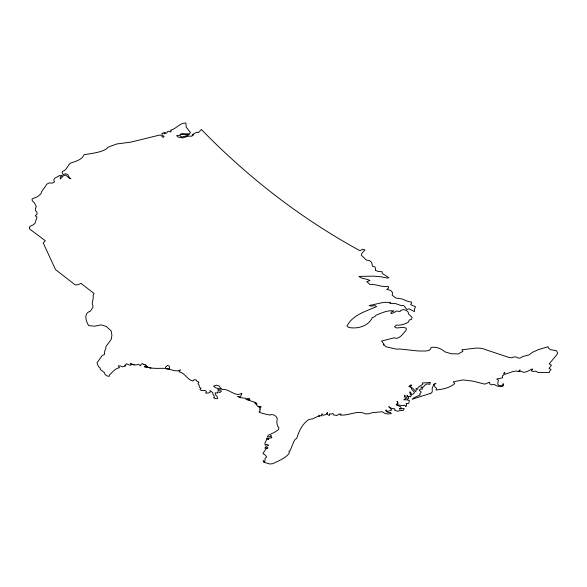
<?xml version="1.0" encoding="UTF-8"?>
<svg xmlns="http://www.w3.org/2000/svg" width="587" height="587" viewBox="0 0 587 587"><rect width="100%" height="100%" fill="white"/><g stroke="black" fill="none" stroke-linecap="round" stroke-linejoin="round"><path stroke-width="0.88" d="M430.066 382.592L430.058 384.258L427.006 383.935L424.915 385.123L423.146 387.215L420.894 387.141L422.06 387.75L422.501 389.232L420.63 388.983L419.213 390.289L421.283 391.991L419.617 394.119L420.292 394.941L414.18 397.597L412.133 399.263L430.139 393.481L430.425 393.796L432.237 391.962L432.208 388.139L433.969 384.25L435.884 383.311L433.918 384.727L434.813 386.789L436.669 388.44L435.943 389.995C442.319 389.364 449.701 388.058 454.705 383.531L453.303 381.844L462.923 379.914L472.953 381.139L484.796 384.14L489.499 382.262L489.829 383.81L491.099 384.786L494.459 384.492C496.771 386.664 500.432 386.921 503.33 385.901L503.551 383.817L502.942 383.92L502.274 385.857L498.862 385.417L497.681 384.214L498.444 380.215L496.734 379.004L502.685 377.801L502.281 375.996L504.108 374.726L503.683 373.611L504.615 372.239L504.981 374.271L513.383 371.439L516.736 370.977L518.262 371.564L520.141 369.942L518.541 371.644L519.678 371.123L524.184 372.363L527.295 371.454L532.314 368.893L532.688 369.494L531.294 370.83L533.267 371.446L535.902 371.226L537.795 372.415L549.388 372.474L549.681 371.065L551.061 369.421L549.006 368.416L551.464 365.18L549.153 363.867L556.872 354.709L557.65 352.772L556.483 350.747L550.511 349.654L548.713 348.362L548.075 346.726L538.264 349.683L532.673 352.207L528.88 354.981L522.701 356.558L521.146 357.63L518.681 358.275L516.986 357.278L514.212 356.852L511.879 357.769L508.856 357.402L486.491 349.962A14.866 8.585 0 0 0 476.189 348.091L461.881 349.786L462.894 351.364L458.234 353.939L451.344 353.741L444.851 351.833C441.255 348.641 435.723 346.271 430.931 347.548L430.66 349.001L428.914 350.52L425.428 351.026L418.113 350.982L400.004 349.03L396.364 349.14L386.422 346.895L383.318 344.745L384.214 344.488L381.572 341.047L394.391 337.789L396.357 338.45C400.928 337.65 403.152 333.277 406.138 330.246L406.299 328.192L403.174 327.348L396.702 327.994L394.471 326.82L396.276 325.161C400.503 325.565 404.898 324.229 408.508 322.072L409.154 320.091L411.568 319.284L412.081 317.398L408.633 314.082L408.185 312.152L406.365 310.442L403.548 309.532L400.701 310.516L400.018 311.558L396.577 310.978L394.163 312.555L391.045 313.663L391.177 312.218L394.06 310.912C387.479 310.002 382.174 312.856 376.223 315.109L374.623 316.753L372.261 317.648C368.394 326.321 357.3 329.212 348.656 327.436L347.049 325.99C352.64 314.852 365.855 311.367 376.546 306.641L375.115 305.592L371.659 306.128L369.15 305.534L383.854 302.334L390.649 302.422L389.783 303.45L395.095 303.42L400.642 305.387L403.893 305.658L406.754 309.466L409.352 308.901L414.393 311.602L414.605 308.755L415.493 306.759L410.614 304.594L411.626 303.112L411.428 302.048L407.958 301.388L402.124 298.996L396.02 298.035L394.06 296.728L392.153 295.158L392.681 293.052L391.5 291.123L389.511 289.956L386.752 289.53L388.587 287.923L388.396 286.485C382.056 287.439 376.15 284.02 369.839 284.379L366.809 281.65L370.001 280.593C366.67 278.231 361.885 279.427 358.928 276.426L373.457 276.147L380.721 276.734L387.691 278.069L388.873 277.688L382.284 273.425L382.064 271.73L378.417 271.473L375.372 270.416L375.57 268.795L374.946 266.909L372.481 266.256L371.586 262.279L369.458 260.613L366.332 260.048L361.343 255.228L361.731 253.511L364.931 249.908L362.663 249.24L360.058 250.744C301.402 218.79 247.831 177.347 201.392 129.485L198.34 132.677L196.77 132.222L193.879 133.763L192.074 135.201L193.791 134.467L191.854 136.184L188.39 136.184L182.491 137.938L178.03 137.065L176.643 135.612L179.064 135.318L181.765 136.976L187.165 135.707L189.33 134.526L185.932 134.739L182.689 134.13L180.011 134.658L180.723 134.981L180.847 133.88L189.447 133.785L190.452 132.53L186.248 127.24L185.896 123.021C179.901 122.668 176.357 128.92 170.612 130.175L171.206 130.747L170.817 132.002L168.909 131.187L167.163 131.877L167.031 132.809L164.411 133.829L164.074 133.139L165.182 132.479L161.858 133.41L162.225 134.856L164.096 136.588L163.12 137.461L160.721 135.142L159.158 135.164L130.85 142.135L116.696 143.976L107.942 147.264L106.254 149.083C99.445 152.847 91.631 153.354 84.088 154.726C81.498 160.427 75.158 161.234 69.992 163.399C67.439 166.048 66.382 170.524 62.427 171.441L62.251 173.348L63.154 174.596L65.766 173.723L67.776 174.574L69.376 177.868L70.946 178.719L69.633 178.485L65.744 175.102L63.337 175.755L60.432 179.028L60.175 177.017L62.281 175.586L60.035 175.374L54.98 178.059L53.688 180.04L54.54 181.919L51.979 183.195L49.337 182.873L46.593 184.281C45.14 187.789 41.64 190.027 40.848 193.937L37.421 196.777L32.058 198.905L32.27 200.776L34.215 202.574L36.306 206.514L35.381 208.524L35.469 210.601L37.04 212.494L36.966 214.35L35.227 215.73L36.966 217.102L34.978 223.376L32.828 225.085L30.01 226.288L29.702 227.551L29.35 227.286L29.577 228.952L45.338 240.758L43.189 242.886L55.53 269.594L75.319 284.988L78.049 284.658L81.013 283.396L94.103 293.507L93.069 295.496L93.318 297.536L92.21 303.743L92.937 305.497L92.863 307.456L90.391 311.154C83.347 313.194 85.863 321.17 88.71 325.609L94.47 326.203L101.228 324.868L106.21 326.431L111.229 330.951L111.904 335.316L111.192 339.425L105.976 346.484C106.328 349.258 103.51 351.488 104.64 354.299L102.197 355.553L96.994 362.861L98.367 366.449L100.15 368.034L100.348 369.539L104.457 372.628L105.007 374.345L106.467 375.695L109.079 376.428L109.63 374.814C112.616 372.041 115.25 368.343 119.543 367.631L118.449 366.413L118.523 365.76L121.238 366.134L122.221 366.838L125.596 366.009L124.613 365.444L126.051 364.586L126.183 363.735L130.109 365.268L132.214 364.542L130.285 363.639L134.196 364.652L133.748 364.916L136.617 364.887L138.341 364.233L140.491 365.811L141.218 364.182L142.861 363.58L143.331 364.681L144.842 364.351L146.567 365.496L144.784 365.995L147.741 366.934L144.314 366.743L150.918 367.961L147.785 367.213C153.669 369.084 159.481 368.056 165.468 368.394L165.409 367.315L167.633 365.327L169.496 366.281L169.57 369.003L166.048 368.768C170.89 368.849 175.887 372.65 180.48 369.825L178.954 371.747C185.154 372.767 187.099 380.024 193.196 381L194.121 379.606L196.469 380.06L196.469 380.956L198.942 382.188L197.988 383.575L199.103 385.072L199.338 387.112L201.121 388.389L199.925 389.254L201.07 390.428L205.428 390.59L206.492 391.69L205.648 393.085L208.202 393.07L210.139 392.336L210.029 390.538L211.371 391.47L212.817 392.916L212.905 394.273L214.101 395.821L214.24 397.34L213.617 397.817L215.422 398.646L217.572 398.632L217.073 396.269L215.385 394.706L215.128 392.798L217.469 393.011L217.469 391.896L219.765 392.461L221.16 391.69L221.211 390.737L218.357 390.81L217.865 389.276L221.005 389.181L215.803 387.824L213.558 386.143L216.332 385.204L219.193 386.026L220.448 387.963L222.444 389.467C229.576 388.557 235.013 397.524 241.925 393.253L240.479 396.929L237.684 396.533L240.435 397.7L245.491 398.243L245.637 399.057L248.668 398.309L249.768 398.955L249.71 399.923L246.767 399.564L255.939 402.667L257.062 404.032L254.729 402.807L258.346 407.018L258.676 406.321L261.237 406.989L259.337 407.378L260.562 409.271L259.74 409.308L260.056 411.406C255.029 412.147 269.095 414.877 270.211 415.09L270.989 414.569L273.777 414.87L276.037 416.425L277.233 418.414L276.822 422.369L277.49 426.008L278.898 427.637L278.487 429.691L273.968 432.59L268.215 435.231L267.334 437.095L270.291 436.581L270.541 435.642L271.267 435.488L271.275 437.249L271.898 437.733L267.195 438.628L268.508 439.436L266.454 438.489L266.469 439.971L264.876 443.295L265.251 445.35L266.388 444.264L268.641 445.313L266.403 446.289L264.781 448.138L268.024 447.888L266.41 448.292L262.954 453.538L265.251 455.028L266.645 456.921L265.141 458.44L264.722 461.866L263.079 460.472L263.607 462.189L269.866 464.001L272.83 463.671C278.509 460.692 285.407 458.608 289.303 453.083L289.024 451.117L289.875 451.212L293.962 441.299L295.261 439.311L296.662 438.474C298.739 432.127 301.395 425.619 306.641 421.202A6.596 3.808 0 0 1 312.277 418.964L317.699 416.506L319.497 416.645L318.55 415.222L321.713 415.97L321.559 414.517L322.065 413.725L323.026 415.369L326.034 414.517L327.341 412.529L327.186 414.297L329.476 415.552L329.498 413.828L330.987 414.128L333.056 413.497L333.57 414.965L337.077 415.479L338.985 414.077L341.12 414.084L340.02 414.98C348.751 416.117 357.19 409.682 365.818 413.952L369.172 413.681L372.253 412.683L382.115 411.751L384.463 413.145L387.772 414.011L391.316 413.622L390.7 412.558L387.992 412.485L385.828 410.929L385.857 409.931L387.559 411.443L391.808 410.012L388.763 406.637L390.604 408.06L394.97 408.97L394.596 410.24L397.472 411.238L400.833 410.416L403.269 410.474L404.201 408.53L399.255 408.956L401.413 408.207L400.459 406.703L396.174 404.854L397.685 403.012L397.047 401.303L398.125 403.056L397.091 404.795L403.232 405.705L403.929 405.103L405.199 405.47L405.47 406.549L406.035 406.534L406.747 404.744L406.043 403.621L408.684 403.416L409.447 400.635L407.099 399.85L403.746 399.769L405.566 398.756L404.348 396.027L404.59 395.227L406.145 396.504L406.358 397.913L407.672 399.167L408.743 398.5L407.084 395.212L408.082 396.724L409.726 396.188L410.342 396.878L411.355 395.499L410.115 393.906L409.821 391.815L410.651 392.387L411.348 394.354L413.453 393.965L414.488 392.468L411.692 389.225L411.171 387.259L408.779 386.378L410.981 384.911L411.7 385.182L409.99 386.481L412.977 388.528L415.743 391.705L416.271 389.739L416.007 388.352L417.577 389.386L418.105 387.369L422.801 384.228L422.258 382.995L430.066 382.592"/></g></svg>
